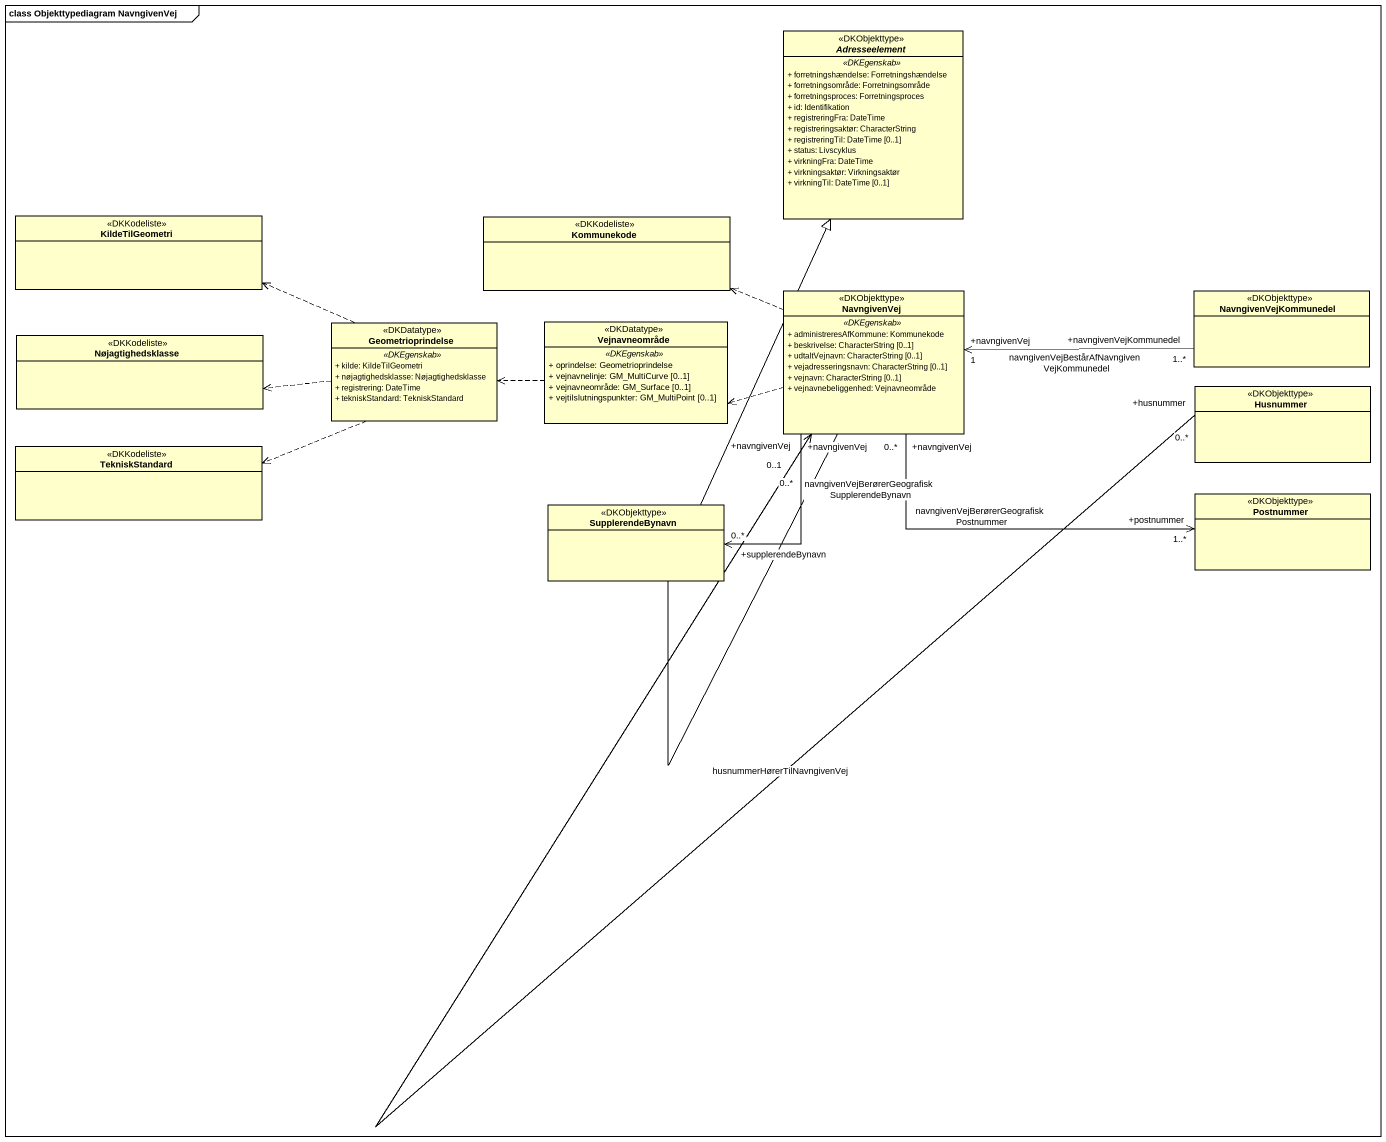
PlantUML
@startuml
mainframe class Objekttypediagram NavngivenVej
hide circle
hide empty members
skinparam classAttributeIconSize 0
abstract class Adresseelement <<DKObjekttype>> {
  .. <<DKEgenskab>> ..
  + forretningshændelse: Forretningshændelse
  + forretningsområde: Forretningsområde
  + forretningsproces: Forretningsproces
  + id: Identifikation
  + registreringFra: DateTime
  + registreringsaktør: CharacterString
  + registreringTil: DateTime [0..1]
  + status: Livscyklus
  + virkningFra: DateTime
  + virkningsaktør: Virkningsaktør
  + virkningTil: DateTime [0..1]
}
enum KildeTilGeometri <<DKKodeliste>>
enum Kommunekode <<DKKodeliste>>
class NavngivenVej <<DKObjekttype>> {
  .. <<DKEgenskab>> ..
  + administreresAfKommune: Kommunekode
  + beskrivelse: CharacterString [0..1]
  + udtaltVejnavn: CharacterString [0..1]
  + vejadresseringsnavn: CharacterString [0..1]
  + vejnavn: CharacterString [0..1]
  + vejnavnebeliggenhed: Vejnavneområde
}
class NavngivenVejKommunedel <<DKObjekttype>>
enum Nøjagtighedsklasse <<DKKodeliste>>
class Geometrioprindelse <<DKDatatype>> {
  .. <<DKEgenskab>> ..
  + kilde: KildeTilGeometri
  + nøjagtighedsklasse: Nøjagtighedsklasse
  + registrering: DateTime
  + tekniskStandard: TekniskStandard
}
class Vejnavneområde <<DKDatatype>> {
  .. <<DKEgenskab>> ..
  + oprindelse: Geometrioprindelse
  + vejnavnelinje: GM_MultiCurve [0..1]
  + vejnavneområde: GM_Surface [0..1]
  + vejtilslutningspunkter: GM_MultiPoint [0..1]
}
class Husnummer <<DKObjekttype>>
enum TekniskStandard <<DKKodeliste>>
class SupplerendeBynavn <<DKObjekttype>>
class Postnummer <<DKObjekttype>>
NavngivenVej -up-|> Adresseelement
NavngivenVej .left.> Kommunekode
NavngivenVej .left.> Vejnavneområde
NavngivenVej "+navngivenVej\n0..*" --> "+supplerendeBynavn\n0..*" SupplerendeBynavn : navngivenVejBerørerGeografiskSupplerendeBynavn
NavngivenVej "+navngivenVej\n0..*" -right-> "+postnummer\n1..*" Postnummer : navngivenVejBerørerGeografiskPostnummer
NavngivenVejKommunedel "+navngivenVejKommunedel\n1..*" -left-> "+navngivenVej\n1" NavngivenVej : navngivenVejBestårAfNavngivenVejKommunedel
Geometrioprindelse .left.> KildeTilGeometri
Geometrioprindelse .left.> Nøjagtighedsklasse
Geometrioprindelse .left.> TekniskStandard
Vejnavneområde .left.> Geometrioprindelse
Husnummer "+husnummer\n0..*" -left-> "+navngivenVej\n0..1" NavngivenVej : husnummerHørerTilNavngivenVej
@enduml
